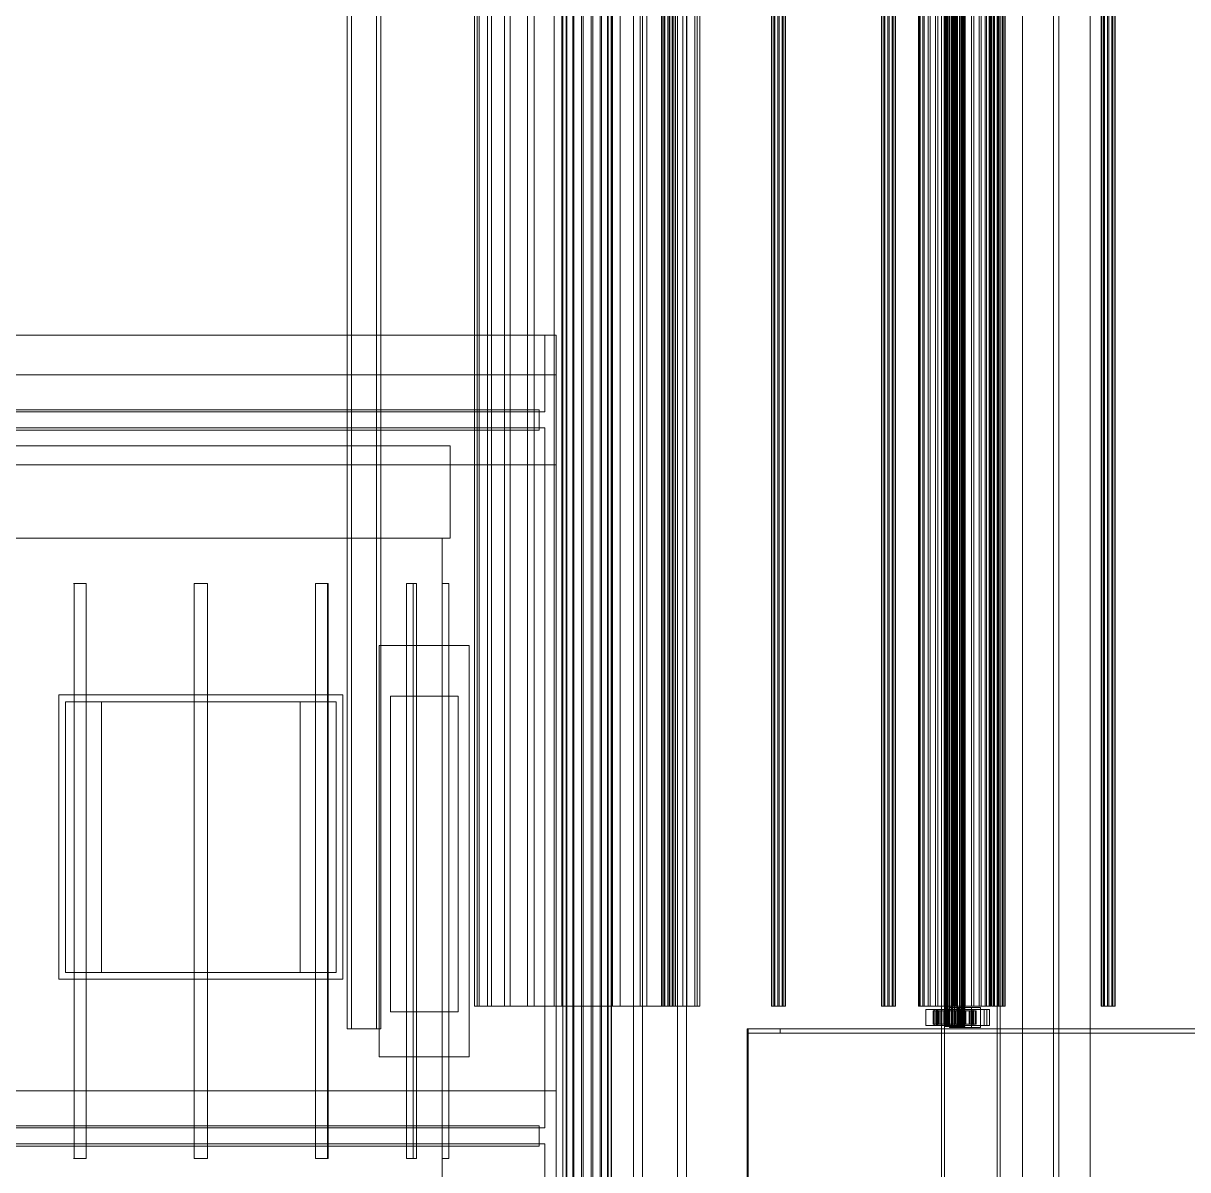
# Model space of a CAD drawing. Header units: millimetres. Extents: x -1970 to 59977, y -50268 to 6837.
# Drawn here: x 26941 to 27973, y -19395 to -18378 of the extents above; entities that cross this region are included whole.
import ezdxf

# ---------------------------------------------------------------- set-up
doc = ezdxf.new("R2010")
doc.units = ezdxf.units.MM
doc.layers.add('superior_briquetadora', color=7, linetype='Continuous', lineweight=0)
doc.layers.add('superior_C03', color=7, linetype='Continuous', lineweight=0)

msp = doc.modelspace()

# ---------------------------------------------------------------- linework, layer by layer
at = {"layer": 'superior_briquetadora'}
for p, q in [((27403.187, -18655), (26783.187, -18655)), ((27413.187, -18655), (26783.187, -18655)), ((27403.187, -18655), (27403.187, -18690)), ((27413.187, -18655), (27403.187, -18655)), ((27413.187, -18690), (27413.187, -18655)), ((27413.187, -18655), (27413.187, -19445)), ((27413.187, -18690), (26783.187, -18690)), ((27403.187, -18690), (26783.187, -18690)), ((27413.187, -18690), (27403.187, -18690)), ((27403.187, -18723), (27403.187, -18690)), ((27413.187, -18770), (27413.187, -18690)), ((27403.187, -18723), (26783.187, -18723)), ((26828.187, -18721), (27398.187, -18721)), ((27398.187, -18721), (27398.187, -18739)), ((27403.187, -18737), (26783.187, -18737)), ((26828.187, -18739), (27398.187, -18739)), ((27403.187, -18770), (27403.187, -18737)), ((26931.758, -18753), (26945.462, -18753)), ((26945.462, -18753), (26960.395, -18753)), ((26960.395, -18753), (26976.438, -18753)), ((26976.438, -18753), (26993.462, -18753)), ((26993.462, -18753), (27011.328, -18753)), ((27011.328, -18753), (27029.894, -18753)), ((27029.894, -18753), (27049.009, -18753)), ((27049.009, -18753), (27068.521, -18753)), ((27068.521, -18753), (27088.271, -18753)), ((27088.271, -18753), (27108.102, -18753)), ((27108.102, -18753), (27127.852, -18753)), ((27127.852, -18753), (27147.364, -18753)), ((27147.364, -18753), (27166.479, -18753)), ((27166.479, -18753), (27185.045, -18753)), ((27185.045, -18753), (27202.912, -18753)), ((27202.912, -18753), (27219.935, -18753)), ((27219.935, -18753), (27235.978, -18753)), ((27235.978, -18753), (27250.911, -18753)), ((27250.911, -18753), (27264.615, -18753)), ((27264.615, -18753), (27276.979, -18753)), ((27276.979, -18753), (27287.904, -18753)), ((27287.904, -18753), (27297.301, -18753)), ((27297.301, -18753), (27305.094, -18753)), ((27305.094, -18753), (27311.222, -18753)), ((27311.222, -18753), (27315.635, -18753)), ((27315.635, -18753), (27318.297, -18753)), ((27318.297, -18753), (27319.187, -18753)), ((27319.187, -18753), (27319.187, -18835)), ((27403.187, -18770), (26783.187, -18770)), ((27413.187, -18770), (26783.187, -18770)), ((27403.187, -18770), (27413.187, -18770)), ((27403.187, -18770), (27403.187, -19325)), ((27413.187, -19325), (27413.187, -18770)), ((26931.758, -18835), (26945.462, -18835)), ((26940.039, -18835), (26954.016, -18835)), ((26945.462, -18835), (26960.395, -18835)), ((26954.016, -18835), (26969.223, -18835)), ((26960.395, -18835), (26976.438, -18835)), ((26969.223, -18835), (26985.53, -18835)), ((26976.438, -18835), (26993.462, -18835)), ((26985.53, -18835), (27002.799, -18835)), ((26993.462, -18835), (27011.328, -18835)), ((27002.799, -18835), (27020.881, -18835)), ((27011.328, -18835), (27029.894, -18835)), ((27020.881, -18835), (27039.623, -18835)), ((27029.894, -18835), (27049.009, -18835)), ((27039.623, -18835), (27058.864, -18835)), ((27049.009, -18835), (27068.521, -18835)), ((27058.864, -18835), (27078.441, -18835)), ((27068.521, -18835), (27088.271, -18835)), ((27078.441, -18835), (27098.187, -18835)), ((27088.271, -18835), (27108.102, -18835)), ((27098.187, -18835), (27117.932, -18835)), ((27108.102, -18835), (27127.852, -18835)), ((27117.932, -18835), (27137.509, -18835)), ((27127.852, -18835), (27147.364, -18835)), ((27137.509, -18835), (27156.75, -18835)), ((27147.364, -18835), (27166.479, -18835)), ((27156.75, -18835), (27175.492, -18835)), ((27166.479, -18835), (27185.045, -18835)), ((27175.492, -18835), (27193.575, -18835)), ((27185.045, -18835), (27202.912, -18835)), ((27193.575, -18835), (27210.843, -18835)), ((27202.912, -18835), (27219.935, -18835)), ((27210.843, -18835), (27227.15, -18835)), ((27219.935, -18835), (27235.978, -18835)), ((27227.15, -18835), (27242.357, -18835)), ((27235.978, -18835), (27250.911, -18835)), ((27242.357, -18835), (27256.334, -18835)), ((27250.911, -18835), (27264.615, -18835)), ((27256.334, -18835), (27268.962, -18835)), ((27264.615, -18835), (27276.979, -18835)), ((27268.962, -18835), (27280.133, -18835)), ((27276.979, -18835), (27287.904, -18835)), ((27280.133, -18835), (27289.752, -18835)), ((27287.904, -18835), (27297.301, -18835)), ((27289.752, -18835), (27297.736, -18835)), ((27297.301, -18835), (27305.094, -18835)), ((27297.736, -18835), (27304.017, -18835)), ((27304.017, -18835), (27308.543, -18835)), ((27305.094, -18835), (27311.222, -18835)), ((27308.543, -18835), (27311.274, -18835)), ((27311.222, -18835), (27315.635, -18835)), ((27311.274, -18835), (27312.187, -18835)), ((27312.187, -18835), (27312.187, -18875)), ((27315.635, -18835), (27318.297, -18835)), ((27318.297, -18835), (27319.187, -18835)), ((26986.033, -18875), (26985.208, -18875)), ((26985.208, -18875), (26985.588, -18875)), ((26985.588, -18875), (26987.097, -18875)), ((26986.033, -18875), (26986.033, -19385)), ((26986.033, -18875), (26987.497, -18875)), ((26987.097, -18875), (26989.43, -18875)), ((26987.497, -18875), (26988.967, -18875)), ((26988.967, -18875), (26990.445, -18875)), ((26989.43, -18875), (26992.116, -18875)), ((26990.445, -18875), (26991.93, -18875)), ((26991.93, -18875), (26993.421, -18875)), ((26992.116, -18875), (26994.616, -18875)), ((26993.421, -18875), (26994.919, -18875)), ((26994.616, -18875), (26996.424, -18875)), ((26994.919, -18875), (26996.424, -18875)), ((26996.424, -19385), (26996.424, -18875)), ((27092.187, -18875), (27092.187, -19385)), ((27092.781, -18875), (27092.187, -18875)), ((27092.187, -18875), (27092.187, -18980)), ((27092.187, -18875), (27093.901, -18875)), ((27094.446, -18875), (27092.781, -18875)), ((27093.901, -18875), (27095.615, -18875)), ((27096.851, -18875), (27094.446, -18875)), ((27095.615, -18875), (27097.329, -18875)), ((27099.522, -18875), (27096.851, -18875)), ((27097.329, -18875), (27099.044, -18875)), ((27099.044, -18875), (27100.758, -18875)), ((27101.928, -18875), (27099.522, -18875)), ((27100.758, -18875), (27102.472, -18875)), ((27103.592, -18875), (27101.928, -18875)), ((27102.472, -18875), (27104.186, -18875)), ((27104.187, -18875), (27103.592, -18875)), ((27104.187, -18875), (27104.187, -19385)), ((27104.187, -18875), (27104.187, -18980)), ((27201.39, -18875), (27199.949, -18875)), ((27199.949, -19385), (27199.949, -18875)), ((27199.949, -18875), (27201.454, -18875)), ((27203.361, -18875), (27201.39, -18875)), ((27201.454, -18875), (27202.952, -18875)), ((27202.952, -18875), (27204.443, -18875)), ((27205.587, -18875), (27203.361, -18875)), ((27204.443, -18875), (27205.928, -18875)), ((27207.757, -18875), (27205.587, -18875)), ((27205.928, -18875), (27207.406, -18875)), ((27207.406, -18875), (27208.877, -18875)), ((27209.569, -18875), (27207.757, -18875)), ((27208.877, -18875), (27210.34, -18875)), ((27210.767, -18875), (27209.569, -18875)), ((27210.561, -18875), (27210.34, -18875)), ((27210.34, -19385), (27210.34, -18875)), ((27210.75, -18875), (27210.561, -18875)), ((27210.906, -18875), (27210.75, -18875)), ((27211.187, -18875), (27210.767, -18875)), ((27211.028, -18875), (27210.906, -18875)), ((27211.116, -18875), (27211.028, -18875)), ((27211.169, -18875), (27211.116, -18875)), ((27211.187, -18875), (27211.169, -18875)), ((27211.187, -18875), (27211.187, -19385)), ((27282.111, -18875), (27280.443, -18875)), ((27280.443, -19385), (27280.443, -18875)), ((27280.443, -18875), (27281.336, -18875)), ((27281.336, -18875), (27282.217, -18875)), ((27283.904, -18875), (27282.111, -18875)), ((27282.217, -18875), (27283.086, -18875)), ((27283.086, -18875), (27283.943, -18875)), ((27285.663, -18875), (27283.904, -18875)), ((27283.943, -18875), (27284.788, -18875)), ((27284.788, -18875), (27285.622, -18875)), ((27285.622, -18875), (27286.443, -18875)), ((27287.229, -18875), (27285.663, -18875)), ((27287.2, -18875), (27286.443, -18875)), ((27286.443, -19385), (27286.443, -18875)), ((27287.873, -18875), (27287.2, -18875)), ((27288.46, -18875), (27287.229, -18875)), ((27288.446, -18875), (27287.873, -18875)), ((27288.906, -18875), (27288.446, -18875)), ((27289.246, -18875), (27288.46, -18875)), ((27289.242, -18875), (27288.906, -18875)), ((27289.447, -18875), (27289.242, -18875)), ((27289.516, -18875), (27289.246, -18875)), ((27289.516, -18875), (27289.447, -18875)), ((27289.516, -18875), (27289.516, -19385)), ((27313.451, -18875), (27312.102, -18875)), ((27312.102, -19385), (27312.102, -18875)), ((27312.102, -18875), (27312.125, -18875)), ((27312.125, -18875), (27312.144, -18875)), ((27312.144, -18875), (27312.159, -18875)), ((27312.159, -18875), (27312.171, -18875)), ((27314.736, -18875), (27313.451, -18875)), ((27315.89, -18875), (27314.736, -18875)), ((27316.855, -18875), (27315.89, -18875)), ((27317.582, -18875), (27316.855, -18875)), ((27318.033, -18875), (27317.582, -18875)), ((27318.187, -18875), (27318.033, -18875)), ((27318.187, -18875), (27318.187, -19385)), ((27256.187, -18930), (27336.187, -18930)), ((27256.187, -18930), (27256.187, -19295)), ((27336.187, -18930), (27336.187, -19295)), ((26972.187, -18974), (26972.187, -19226)), ((27224.187, -18974), (26972.187, -18974)), ((27010.033, -18980), (26978.187, -18980)), ((26978.187, -18980), (26978.187, -19220)), ((26978.187, -18980), (27218.187, -18980)), ((27010.033, -18980), (27010.033, -19220)), ((27021.215, -18980), (27010.033, -18980)), ((27032.644, -18980), (27021.215, -18980)), ((27044.283, -18980), (27032.644, -18980)), ((27056.095, -18980), (27044.283, -18980)), ((27068.042, -18980), (27056.095, -18980)), ((27080.085, -18980), (27068.042, -18980)), ((27092.187, -18980), (27080.085, -18980)), ((27092.781, -18980), (27092.187, -18980)), ((27094.446, -18980), (27092.781, -18980)), ((27096.851, -18980), (27094.446, -18980)), ((27099.522, -18980), (27096.851, -18980)), ((27101.928, -18980), (27099.522, -18980)), ((27103.592, -18980), (27101.928, -18980)), ((27104.187, -18980), (27103.592, -18980)), ((27116.288, -18980), (27104.186, -18980)), ((27128.331, -18980), (27116.288, -18980)), ((27140.278, -18980), (27128.331, -18980)), ((27152.09, -18980), (27140.278, -18980)), ((27163.729, -18980), (27152.09, -18980)), ((27175.158, -18980), (27163.729, -18980)), ((27186.34, -18980), (27175.158, -18980)), ((27186.34, -19220), (27186.34, -18980)), ((27218.187, -18980), (27186.34, -18980)), ((27218.187, -18980), (27218.187, -19220)), ((27224.187, -18974), (27224.187, -19226)), ((27326.187, -18975), (27266.187, -18975)), ((27266.187, -18975), (27266.187, -19255)), ((27326.187, -19255), (27326.187, -18975)), ((27010.033, -19220), (26978.187, -19220)), ((26978.187, -19220), (27218.187, -19220)), ((27021.215, -19220), (27010.033, -19220)), ((27032.644, -19220), (27021.215, -19220)), ((27044.283, -19220), (27032.644, -19220)), ((27056.095, -19220), (27044.283, -19220)), ((27068.042, -19220), (27056.095, -19220)), ((27080.085, -19220), (27068.042, -19220)), ((27092.187, -19220), (27080.085, -19220)), ((27092.781, -19220), (27092.187, -19220)), ((27092.187, -19220), (27092.187, -19385)), ((27094.446, -19220), (27092.781, -19220)), ((27096.851, -19220), (27094.446, -19220)), ((27099.522, -19220), (27096.851, -19220)), ((27101.928, -19220), (27099.522, -19220)), ((27103.592, -19220), (27101.928, -19220)), ((27104.187, -19220), (27103.592, -19220)), ((27116.288, -19220), (27104.186, -19220)), ((27104.187, -19220), (27104.187, -19385)), ((27128.331, -19220), (27116.288, -19220)), ((27140.278, -19220), (27128.331, -19220)), ((27152.09, -19220), (27140.278, -19220)), ((27163.729, -19220), (27152.09, -19220)), ((27175.158, -19220), (27163.729, -19220)), ((27186.34, -19220), (27175.158, -19220)), ((27218.187, -19220), (27186.34, -19220)), ((27224.187, -19226), (26972.187, -19226)), ((27326.187, -19255), (27266.187, -19255)), ((27256.187, -19295), (27336.187, -19295)), ((27413.187, -19325), (26783.187, -19325)), ((27403.187, -19325), (26783.187, -19325)), ((27413.187, -19325), (27403.187, -19325)), ((27403.187, -19358), (27403.187, -19325)), ((27413.187, -19405), (27413.187, -19325)), ((27403.187, -19358), (26783.187, -19358)), ((26828.187, -19356), (27398.187, -19356)), ((27398.187, -19356), (27398.187, -19374)), ((27403.187, -19372), (26783.187, -19372)), ((26828.187, -19374), (27398.187, -19374)), ((27403.187, -19405), (27403.187, -19372)), ((26986.033, -19385), (26985.208, -19385)), ((26985.208, -19385), (26985.588, -19385)), ((26985.588, -19385), (26987.097, -19385)), ((26986.033, -19385), (26987.497, -19385)), ((26987.097, -19385), (26989.43, -19385)), ((26987.497, -19385), (26988.967, -19385)), ((26988.967, -19385), (26990.445, -19385)), ((26989.43, -19385), (26992.116, -19385)), ((26990.445, -19385), (26991.93, -19385)), ((26991.93, -19385), (26993.421, -19385)), ((26992.116, -19385), (26994.616, -19385)), ((26993.421, -19385), (26994.919, -19385)), ((26994.616, -19385), (26996.424, -19385)), ((26994.919, -19385), (26996.424, -19385)), ((27092.781, -19385), (27092.187, -19385)), ((27092.187, -19385), (27093.901, -19385)), ((27094.446, -19385), (27092.781, -19385)), ((27093.901, -19385), (27095.615, -19385)), ((27096.851, -19385), (27094.446, -19385)), ((27095.615, -19385), (27097.329, -19385)), ((27099.522, -19385), (27096.851, -19385)), ((27097.329, -19385), (27099.044, -19385)), ((27099.044, -19385), (27100.758, -19385)), ((27101.928, -19385), (27099.522, -19385)), ((27100.758, -19385), (27102.472, -19385)), ((27103.592, -19385), (27101.928, -19385)), ((27102.472, -19385), (27104.186, -19385)), ((27104.187, -19385), (27103.592, -19385)), ((27201.39, -19385), (27199.949, -19385)), ((27199.949, -19385), (27201.454, -19385)), ((27203.361, -19385), (27201.39, -19385)), ((27201.454, -19385), (27202.952, -19385)), ((27202.952, -19385), (27204.443, -19385)), ((27205.587, -19385), (27203.361, -19385)), ((27204.443, -19385), (27205.928, -19385)), ((27207.757, -19385), (27205.587, -19385)), ((27205.928, -19385), (27207.406, -19385)), ((27207.406, -19385), (27208.877, -19385)), ((27209.569, -19385), (27207.757, -19385)), ((27208.877, -19385), (27210.34, -19385)), ((27210.767, -19385), (27209.569, -19385)), ((27210.561, -19385), (27210.34, -19385)), ((27210.75, -19385), (27210.561, -19385)), ((27210.906, -19385), (27210.75, -19385)), ((27211.187, -19385), (27210.767, -19385)), ((27211.028, -19385), (27210.906, -19385)), ((27211.116, -19385), (27211.028, -19385)), ((27211.169, -19385), (27211.116, -19385)), ((27211.187, -19385), (27211.169, -19385)), ((27282.111, -19385), (27280.443, -19385)), ((27280.443, -19385), (27281.336, -19385)), ((27281.336, -19385), (27282.217, -19385)), ((27283.904, -19385), (27282.111, -19385)), ((27282.217, -19385), (27283.086, -19385)), ((27283.086, -19385), (27283.943, -19385)), ((27285.663, -19385), (27283.904, -19385)), ((27283.943, -19385), (27284.788, -19385)), ((27284.788, -19385), (27285.622, -19385)), ((27285.622, -19385), (27286.443, -19385)), ((27287.229, -19385), (27285.663, -19385)), ((27287.2, -19385), (27286.443, -19385)), ((27287.873, -19385), (27287.2, -19385)), ((27288.46, -19385), (27287.229, -19385)), ((27288.446, -19385), (27287.873, -19385)), ((27288.906, -19385), (27288.446, -19385)), ((27289.246, -19385), (27288.46, -19385)), ((27289.242, -19385), (27288.906, -19385)), ((27289.447, -19385), (27289.242, -19385)), ((27289.516, -19385), (27289.246, -19385)), ((27289.516, -19385), (27289.447, -19385)), ((27313.451, -19385), (27312.102, -19385)), ((27312.102, -19385), (27312.125, -19385)), ((27312.125, -19385), (27312.144, -19385)), ((27312.144, -19385), (27312.159, -19385)), ((27312.159, -19385), (27312.171, -19385)), ((27312.187, -19385), (27312.187, -19405)), ((27314.736, -19385), (27313.451, -19385)), ((27315.89, -19385), (27314.736, -19385)), ((27316.855, -19385), (27315.89, -19385)), ((27317.582, -19385), (27316.855, -19385)), ((27318.033, -19385), (27317.582, -19385)), ((27318.187, -19385), (27318.033, -19385))]:
    msp.add_line(p, q, dxfattribs=at)
at = {"layer": 'superior_C03'}
for p, q in [((27418.969, -16430), (27418.969, -19570)), ((27419.228, -16430), (27419.228, -19570)), ((27422.014, -16430), (27422.014, -19570)), ((27422.751, -16430), (27422.751, -19570)), ((27427.898, -16430), (27427.898, -19570)), ((27429.001, -16430), (27429.001, -19570)), ((27435.725, -16430), (27435.725, -19570)), ((27437.027, -16430), (27437.027, -19570)), ((27444.305, -16430), (27444.305, -19570)), ((27445.607, -16430), (27445.607, -19570)), ((27452.331, -16430), (27452.331, -19570)), ((27453.435, -16430), (27453.435, -19570)), ((27458.582, -16430), (27458.582, -19570)), ((27459.319, -16430), (27459.319, -19570)), ((27462.104, -19570), (27462.104, -16430)), ((27462.363, -16430), (27462.363, -19570)), ((27826.487, -16470), (27826.487, -19530)), ((27853.987, -16470), (27853.987, -19530)), ((27858.987, -19530), (27858.987, -16470)), ((27886.487, -19530), (27886.487, -16470)), ((27481.813, -16500), (27481.813, -19500)), ((27489.673, -19500), (27489.673, -16500)), ((27520.791, -19500), (27520.791, -16500)), ((27528.651, -16500), (27528.651, -19500)), ((27754.729, -16500), (27754.729, -19500)), ((27757.424, -19500), (27757.424, -16500)), ((27804.231, -19500), (27804.231, -16500)), ((27806.926, -16500), (27806.926, -19500)), ((27227.855, -19270), (27227.855, -16730)), ((27231.753, -16730), (27231.753, -19270)), ((27253.906, -16730), (27253.906, -19270)), ((27257.804, -19270), (27257.804, -16730)), ((27757.46, -19268), (27757.46, -16732)), ((27757.685, -19268), (27757.685, -16732)), ((27757.849, -19268), (27757.849, -16732)), ((27758.507, -19268), (27758.507, -16732)), ((27758.824, -19268), (27758.824, -16732)), ((27759.87, -19268), (27759.87, -16732)), ((27760.319, -19268), (27760.319, -16732)), ((27761.682, -19268), (27761.682, -16732)), ((27762.232, -19268), (27762.232, -16732)), ((27763.82, -19268), (27763.82, -16732)), ((27764.433, -19268), (27764.433, -16732)), ((27766.137, -19268), (27766.137, -16732)), ((27766.772, -19268), (27766.772, -16732)), ((27768.476, -19268), (27768.476, -16732)), ((27769.089, -19268), (27769.089, -16732)), ((27770.677, -19268), (27770.677, -16732)), ((27771.227, -19268), (27771.227, -16732)), ((27772.59, -19268), (27772.59, -16732)), ((27773.039, -19268), (27773.039, -16732)), ((27774.085, -19268), (27774.085, -16732)), ((27774.403, -19268), (27774.403, -16732)), ((27775.06, -19268), (27775.06, -16732)), ((27775.225, -16732), (27775.225, -19268)), ((27775.449, -19268), (27775.449, -16732)), ((27340.728, -16750), (27340.728, -19250)), ((27343.22, -16750), (27343.22, -19250)), ((27345.047, -16750), (27345.047, -19250)), ((27352.353, -16750), (27352.353, -19250)), ((27355.882, -16750), (27355.882, -19250)), ((27367.504, -16750), (27367.504, -19250)), ((27372.494, -16750), (27372.494, -19250)), ((27387.642, -16750), (27387.642, -19250)), ((27393.753, -16750), (27393.753, -19250)), ((27411.392, -16750), (27411.392, -19250)), ((27418.208, -16750), (27418.208, -19250)), ((27437.138, -16750), (27437.138, -19250)), ((27444.194, -16750), (27444.194, -19250)), ((27463.124, -16750), (27463.124, -19250)), ((27469.94, -16750), (27469.94, -19250)), ((27487.579, -16750), (27487.579, -19250)), ((27493.691, -16750), (27493.691, -19250)), ((27506.693, -16750), (27506.693, -19250)), ((27507.036, -16750), (27507.036, -19250)), ((27508.713, -16750), (27508.713, -19250)), ((27508.838, -16750), (27508.838, -19250)), ((27509.612, -16750), (27509.612, -19250)), ((27512.325, -16750), (27512.325, -19250)), ((27513.436, -16750), (27513.436, -19250)), ((27513.828, -16750), (27513.828, -19250)), ((27516.149, -16750), (27516.149, -19250)), ((27517.048, -16750), (27517.048, -19250)), ((27518.725, -16750), (27518.725, -19250)), ((27519.068, -19250), (27519.068, -16750)), ((27525.451, -16750), (27525.451, -19250)), ((27528.979, -16750), (27528.979, -19250)), ((27536.285, -16750), (27536.285, -19250)), ((27538.112, -19250), (27538.112, -16750)), ((27540.604, -16750), (27540.604, -19250)), ((27604.138, -16750), (27604.138, -19250)), ((27604.482, -16750), (27604.482, -19250)), ((27606.158, -16750), (27606.158, -19250)), ((27607.058, -16750), (27607.058, -19250)), ((27609.77, -16750), (27609.77, -19250)), ((27610.882, -16750), (27610.882, -19250)), ((27613.595, -16750), (27613.595, -19250)), ((27614.494, -16750), (27614.494, -19250)), ((27616.171, -16750), (27616.171, -19250)), ((27616.514, -19250), (27616.514, -16750)), ((27701.584, -16750), (27701.584, -19250)), ((27701.928, -16750), (27701.928, -19250)), ((27703.604, -16750), (27703.604, -19250)), ((27704.504, -16750), (27704.504, -19250)), ((27707.216, -16750), (27707.216, -19250)), ((27708.328, -16750), (27708.328, -19250)), ((27711.04, -16750), (27711.04, -19250)), ((27711.94, -16750), (27711.94, -19250)), ((27713.616, -16750), (27713.616, -19250)), ((27713.96, -19250), (27713.96, -16750)), ((27734.475, -19250), (27734.475, -16750)), ((27735.272, -19250), (27735.272, -16750)), ((27735.857, -19250), (27735.857, -16750)), ((27738.195, -19250), (27738.195, -16750)), ((27739.324, -19250), (27739.324, -16750)), ((27743.043, -19250), (27743.043, -16750)), ((27744.64, -19250), (27744.64, -16750)), ((27749.487, -19250), (27749.487, -16750)), ((27751.442, -19250), (27751.442, -16750)), ((27757.087, -19250), (27757.087, -16750)), ((27759.268, -19250), (27759.268, -16750)), ((27765.326, -19250), (27765.326, -16750)), ((27767.584, -19250), (27767.584, -16750)), ((27773.641, -19250), (27773.641, -16750)), ((27775.822, -19250), (27775.822, -16750)), ((27781.467, -19250), (27781.467, -16750)), ((27783.423, -19250), (27783.423, -16750)), ((27788.27, -19250), (27788.27, -16750)), ((27789.866, -19250), (27789.866, -16750)), ((27793.586, -19250), (27793.586, -16750)), ((27794.715, -19250), (27794.715, -16750)), ((27797.053, -19250), (27797.053, -16750)), ((27797.637, -16750), (27797.637, -19250)), ((27798.435, -19250), (27798.435, -16750)), ((27799.03, -16750), (27799.03, -19250)), ((27799.373, -16750), (27799.373, -19250)), ((27801.05, -16750), (27801.05, -19250)), ((27801.949, -16750), (27801.949, -19250)), ((27804.662, -16750), (27804.662, -19250)), ((27805.773, -16750), (27805.773, -19250)), ((27808.486, -16750), (27808.486, -19250)), ((27809.385, -16750), (27809.385, -19250)), ((27811.062, -16750), (27811.062, -19250)), ((27811.405, -19250), (27811.405, -16750)), ((27896.475, -16750), (27896.475, -19250)), ((27896.819, -16750), (27896.819, -19250)), ((27898.495, -16750), (27898.495, -19250)), ((27899.395, -16750), (27899.395, -19250)), ((27902.107, -16750), (27902.107, -19250)), ((27903.219, -16750), (27903.219, -19250)), ((27905.932, -16750), (27905.932, -19250)), ((27906.831, -16750), (27906.831, -19250)), ((27908.507, -16750), (27908.507, -19250)), ((27908.851, -19250), (27908.851, -16750)), ((27345.047, -19250), (27340.728, -19250)), ((27340.728, -19250), (27343.22, -19250)), ((27343.22, -19250), (27352.353, -19250)), ((27355.882, -19250), (27345.047, -19250)), ((27352.353, -19250), (27367.504, -19250)), ((27372.494, -19250), (27355.882, -19250)), ((27367.504, -19250), (27387.642, -19250)), ((27393.753, -19250), (27372.494, -19250)), ((27387.642, -19250), (27411.392, -19250)), ((27418.208, -19250), (27393.753, -19250)), ((27411.392, -19250), (27437.138, -19250)), ((27444.194, -19250), (27418.208, -19250)), ((27437.138, -19250), (27463.124, -19250)), ((27469.94, -19250), (27444.194, -19250)), ((27463.124, -19250), (27487.579, -19250)), ((27493.691, -19250), (27469.94, -19250)), ((27487.579, -19250), (27508.838, -19250)), ((27513.828, -19250), (27493.691, -19250)), ((27507.036, -19250), (27506.693, -19250)), ((27506.693, -19250), (27508.713, -19250)), ((27509.612, -19250), (27507.036, -19250)), ((27508.713, -19250), (27512.325, -19250)), ((27508.838, -19250), (27525.451, -19250)), ((27513.436, -19250), (27509.612, -19250)), ((27512.325, -19250), (27516.149, -19250)), ((27517.048, -19250), (27513.436, -19250)), ((27528.979, -19250), (27513.828, -19250)), ((27516.149, -19250), (27518.725, -19250)), ((27519.068, -19250), (27517.048, -19250)), ((27518.725, -19250), (27519.068, -19250)), ((27525.451, -19250), (27536.285, -19250)), ((27538.112, -19250), (27528.979, -19250)), ((27536.285, -19250), (27540.604, -19250)), ((27540.604, -19250), (27538.112, -19250)), ((27604.482, -19250), (27604.138, -19250)), ((27604.138, -19250), (27606.158, -19250)), ((27607.058, -19250), (27604.482, -19250)), ((27606.158, -19250), (27609.77, -19250)), ((27610.882, -19250), (27607.058, -19250)), ((27609.77, -19250), (27613.595, -19250)), ((27614.494, -19250), (27610.882, -19250)), ((27613.595, -19250), (27616.171, -19250)), ((27616.514, -19250), (27614.494, -19250)), ((27616.171, -19250), (27616.514, -19250)), ((27701.928, -19250), (27701.584, -19250)), ((27701.584, -19250), (27703.604, -19250)), ((27704.504, -19250), (27701.928, -19250)), ((27703.604, -19250), (27707.216, -19250)), ((27708.328, -19250), (27704.504, -19250)), ((27707.216, -19250), (27711.04, -19250)), ((27711.94, -19250), (27708.328, -19250)), ((27711.04, -19250), (27713.616, -19250)), ((27713.96, -19250), (27711.94, -19250)), ((27713.616, -19250), (27713.96, -19250)), ((27735.272, -19250), (27734.475, -19250)), ((27734.475, -19250), (27735.857, -19250)), ((27738.195, -19250), (27735.272, -19250)), ((27735.857, -19250), (27739.324, -19250)), ((27743.043, -19250), (27738.195, -19250)), ((27739.324, -19250), (27744.64, -19250)), ((27749.487, -19250), (27743.043, -19250)), ((27744.64, -19250), (27751.442, -19250)), ((27757.087, -19250), (27749.487, -19250)), ((27751.442, -19250), (27759.268, -19250)), ((27765.326, -19250), (27757.087, -19250)), ((27759.268, -19250), (27767.584, -19250)), ((27781.365, -19251), (27761.875, -19251)), ((27761.875, -19251), (27761.875, -19269)), ((27769.96, -19251), (27761.875, -19251)), ((27773.641, -19250), (27765.326, -19250)), ((27767.584, -19250), (27775.822, -19250)), ((27769.96, -19269), (27769.96, -19251)), ((27769.96, -19251), (27789.449, -19251)), ((27781.467, -19250), (27773.641, -19250)), ((27775.822, -19250), (27783.423, -19250)), ((27781.365, -19269), (27781.365, -19251)), ((27781.365, -19251), (27789.449, -19251)), ((27788.27, -19250), (27781.467, -19250)), ((27783.423, -19250), (27789.866, -19250)), ((27793.586, -19250), (27788.27, -19250)), ((27789.449, -19251), (27789.449, -19269)), ((27789.866, -19250), (27794.715, -19250)), ((27797.053, -19250), (27793.586, -19250)), ((27794.715, -19250), (27797.637, -19250)), ((27798.435, -19250), (27797.053, -19250)), ((27797.637, -19250), (27798.435, -19250)), ((27799.373, -19250), (27799.03, -19250)), ((27799.03, -19250), (27801.05, -19250)), ((27801.949, -19250), (27799.373, -19250)), ((27801.05, -19250), (27804.662, -19250)), ((27805.773, -19250), (27801.949, -19250)), ((27804.662, -19250), (27808.486, -19250)), ((27809.385, -19250), (27805.773, -19250)), ((27808.486, -19250), (27811.062, -19250)), ((27811.405, -19250), (27809.385, -19250)), ((27811.062, -19250), (27811.405, -19250)), ((27896.819, -19250), (27896.475, -19250)), ((27896.475, -19250), (27898.495, -19250)), ((27899.395, -19250), (27896.819, -19250)), ((27898.495, -19250), (27902.107, -19250)), ((27903.219, -19250), (27899.395, -19250)), ((27902.107, -19250), (27905.932, -19250)), ((27906.831, -19250), (27903.219, -19250)), ((27905.932, -19250), (27908.507, -19250)), ((27908.851, -19250), (27906.831, -19250)), ((27908.507, -19250), (27908.851, -19250)), ((27750.57, -19253), (27740.826, -19253)), ((27740.826, -19253), (27740.826, -19267)), ((27751.606, -19253), (27740.826, -19253)), ((27748.287, -19254), (27747.467, -19254)), ((27747.467, -19254), (27757.46, -19254)), ((27747.467, -19266), (27747.467, -19254)), ((27747.467, -19254), (27747.94, -19254)), ((27747.94, -19254), (27757.685, -19254)), ((27747.94, -19266), (27747.94, -19254)), ((27747.94, -19254), (27749.675, -19254)), ((27795.007, -19253), (27748.233, -19253)), ((27748.233, -19253), (27748.233, -19267)), ((27750.479, -19253), (27748.233, -19253)), ((27750.346, -19254), (27748.287, -19254)), ((27748.287, -19254), (27757.849, -19254)), ((27748.287, -19266), (27748.287, -19254)), ((27749.675, -19254), (27758.507, -19254)), ((27749.675, -19266), (27749.675, -19254)), ((27749.675, -19254), (27752.554, -19254)), ((27753.502, -19254), (27750.346, -19254)), ((27750.346, -19254), (27758.824, -19254)), ((27750.346, -19266), (27750.346, -19254)), ((27750.479, -19267), (27750.479, -19253)), ((27750.479, -19253), (27797.253, -19253)), ((27750.57, -19267), (27750.57, -19253)), ((27750.57, -19253), (27761.35, -19253)), ((27751.606, -19267), (27751.606, -19253)), ((27751.606, -19253), (27761.35, -19253)), ((27752.554, -19254), (27759.87, -19254)), ((27752.554, -19266), (27752.554, -19254)), ((27752.554, -19254), (27756.38, -19254)), ((27757.541, -19254), (27753.502, -19254)), ((27753.502, -19254), (27760.319, -19254)), ((27753.502, -19266), (27753.502, -19254)), ((27756.38, -19254), (27761.682, -19254)), ((27756.38, -19266), (27756.38, -19254)), ((27756.38, -19254), (27760.893, -19254)), ((27757.46, -19254), (27757.849, -19254)), ((27757.46, -19254), (27757.46, -19266)), ((27757.685, -19254), (27757.46, -19254)), ((27762.188, -19254), (27757.541, -19254)), ((27757.541, -19254), (27762.232, -19254)), ((27757.541, -19266), (27757.541, -19254)), ((27757.685, -19254), (27757.685, -19266)), ((27758.507, -19254), (27757.685, -19254)), ((27757.849, -19254), (27758.824, -19254)), ((27757.849, -19254), (27757.849, -19266)), ((27758.507, -19254), (27758.507, -19266)), ((27759.87, -19254), (27758.507, -19254)), ((27758.824, -19254), (27760.319, -19254)), ((27758.824, -19254), (27758.824, -19266)), ((27759.87, -19254), (27759.87, -19266)), ((27761.682, -19254), (27759.87, -19254)), ((27760.319, -19254), (27762.232, -19254)), ((27760.319, -19254), (27760.319, -19266)), ((27760.893, -19254), (27763.82, -19254)), ((27760.893, -19266), (27760.893, -19254)), ((27760.893, -19254), (27765.784, -19254)), ((27761.35, -19253), (27761.35, -19267)), ((27761.682, -19254), (27761.682, -19266)), ((27763.82, -19254), (27761.682, -19254)), ((27767.125, -19254), (27762.188, -19254)), ((27762.188, -19254), (27764.433, -19254)), ((27762.188, -19266), (27762.188, -19254)), ((27762.232, -19254), (27764.433, -19254)), ((27762.232, -19254), (27762.232, -19266)), ((27763.82, -19254), (27763.82, -19266)), ((27766.137, -19254), (27763.82, -19254)), ((27764.433, -19254), (27766.772, -19254)), ((27764.433, -19254), (27764.433, -19266)), ((27765.784, -19254), (27766.137, -19254)), ((27765.784, -19266), (27765.784, -19254)), ((27765.784, -19254), (27770.722, -19254)), ((27766.137, -19254), (27766.137, -19266)), ((27768.476, -19254), (27766.137, -19254)), ((27767.125, -19254), (27766.772, -19254)), ((27766.772, -19254), (27769.089, -19254)), ((27766.772, -19254), (27766.772, -19266)), ((27772.017, -19254), (27767.125, -19254)), ((27767.125, -19266), (27767.125, -19254)), ((27770.722, -19254), (27768.476, -19254)), ((27768.476, -19254), (27768.476, -19266)), ((27770.677, -19254), (27768.476, -19254)), ((27772.017, -19254), (27769.089, -19254)), ((27769.089, -19254), (27771.227, -19254)), ((27769.089, -19254), (27769.089, -19266)), ((27775.368, -19254), (27770.677, -19254)), ((27770.677, -19254), (27770.677, -19266)), ((27772.59, -19254), (27770.677, -19254)), ((27770.722, -19266), (27770.722, -19254)), ((27770.722, -19254), (27775.368, -19254)), ((27776.529, -19254), (27771.227, -19254)), ((27771.227, -19254), (27773.039, -19254)), ((27771.227, -19254), (27771.227, -19266)), ((27781.753, -19253), (27772.008, -19253)), ((27772.008, -19253), (27772.008, -19267)), ((27782.788, -19253), (27772.008, -19253)), ((27776.529, -19254), (27772.017, -19254)), ((27772.017, -19266), (27772.017, -19254)), ((27779.407, -19254), (27772.59, -19254)), ((27772.59, -19254), (27772.59, -19266)), ((27774.085, -19254), (27772.59, -19254)), ((27780.355, -19254), (27773.039, -19254)), ((27773.039, -19254), (27774.403, -19254)), ((27773.039, -19254), (27773.039, -19266)), ((27782.564, -19254), (27774.085, -19254)), ((27774.085, -19254), (27774.085, -19266)), ((27775.06, -19254), (27774.085, -19254)), ((27783.234, -19254), (27774.403, -19254)), ((27774.403, -19254), (27775.225, -19254)), ((27774.403, -19254), (27774.403, -19266)), ((27784.622, -19254), (27775.06, -19254)), ((27775.06, -19254), (27775.06, -19266)), ((27775.449, -19254), (27775.06, -19254)), ((27775.225, -19254), (27784.969, -19254)), ((27775.225, -19266), (27775.225, -19254)), ((27775.225, -19254), (27775.449, -19254)), ((27775.368, -19266), (27775.368, -19254)), ((27775.368, -19254), (27779.407, -19254)), ((27785.443, -19254), (27775.449, -19254)), ((27775.449, -19254), (27775.449, -19266)), ((27780.355, -19254), (27776.529, -19254)), ((27776.529, -19266), (27776.529, -19254)), ((27779.407, -19266), (27779.407, -19254)), ((27779.407, -19254), (27782.564, -19254)), ((27783.234, -19254), (27780.355, -19254)), ((27780.355, -19266), (27780.355, -19254)), ((27781.753, -19267), (27781.753, -19253)), ((27781.753, -19253), (27792.533, -19253)), ((27782.564, -19266), (27782.564, -19254)), ((27782.564, -19254), (27784.622, -19254)), ((27782.788, -19267), (27782.788, -19253)), ((27782.788, -19253), (27792.533, -19253)), ((27784.969, -19254), (27783.234, -19254)), ((27783.234, -19266), (27783.234, -19254)), ((27784.622, -19266), (27784.622, -19254)), ((27784.622, -19254), (27785.443, -19254)), ((27784.969, -19254), (27784.969, -19266)), ((27785.443, -19254), (27784.969, -19254)), ((27785.443, -19266), (27785.443, -19254)), ((27792.533, -19253), (27792.533, -19267)), ((27795.007, -19267), (27795.007, -19253)), ((27795.007, -19253), (27797.253, -19253)), ((27797.253, -19253), (27797.253, -19267)), ((27253.906, -19270), (27227.855, -19270)), ((27227.855, -19270), (27231.753, -19270)), ((27231.753, -19270), (27257.804, -19270)), ((27257.804, -19270), (27253.906, -19270)), ((38691.362, -19270), (27582.557, -19270)), ((27582.557, -19270), (27611.752, -19270)), ((27582.557, -19274), (27582.557, -19270)), ((27582.557, -19270), (27582.557, -19500)), ((27583.456, -19270), (27582.557, -19270)), ((27583.456, -19500), (27583.456, -19270)), ((27583.456, -19270), (38692.26, -19270)), ((27611.752, -19270), (38720.557, -19270)), ((27611.752, -19270), (27611.752, -19274)), ((27740.826, -19267), (27750.57, -19267)), ((27740.826, -19267), (27751.606, -19267)), ((27757.46, -19266), (27747.467, -19266)), ((27747.467, -19266), (27748.287, -19266)), ((27747.94, -19266), (27747.467, -19266)), ((27757.685, -19266), (27747.94, -19266)), ((27749.675, -19266), (27747.94, -19266)), ((27748.233, -19267), (27795.007, -19267)), ((27748.233, -19267), (27750.479, -19267)), ((27757.849, -19266), (27748.287, -19266)), ((27748.287, -19266), (27750.346, -19266)), ((27758.507, -19266), (27749.675, -19266)), ((27752.554, -19266), (27749.675, -19266)), ((27758.824, -19266), (27750.346, -19266)), ((27750.346, -19266), (27753.502, -19266)), ((27797.253, -19267), (27750.479, -19267)), ((27761.35, -19267), (27750.57, -19267)), ((27761.35, -19267), (27751.606, -19267)), ((27759.87, -19266), (27752.554, -19266)), ((27756.38, -19266), (27752.554, -19266)), ((27760.319, -19266), (27753.502, -19266)), ((27753.502, -19266), (27757.541, -19266)), ((27761.682, -19266), (27756.38, -19266)), ((27760.893, -19266), (27756.38, -19266)), ((27757.849, -19266), (27757.46, -19266)), ((27757.46, -19266), (27757.685, -19266)), ((27757.685, -19268), (27757.46, -19268)), ((27757.46, -19268), (27757.849, -19268)), ((27762.232, -19266), (27757.541, -19266)), ((27757.541, -19266), (27762.188, -19266)), ((27757.685, -19266), (27758.507, -19266)), ((27758.507, -19268), (27757.685, -19268)), ((27758.824, -19266), (27757.849, -19266)), ((27757.849, -19268), (27758.824, -19268)), ((27758.507, -19266), (27759.87, -19266)), ((27759.87, -19268), (27758.507, -19268)), ((27760.319, -19266), (27758.824, -19266)), ((27758.824, -19268), (27760.319, -19268)), ((27759.87, -19266), (27761.682, -19266)), ((27761.682, -19268), (27759.87, -19268)), ((27762.232, -19266), (27760.319, -19266)), ((27760.319, -19268), (27762.232, -19268)), ((27763.82, -19266), (27760.893, -19266)), ((27765.784, -19266), (27760.893, -19266)), ((27761.682, -19266), (27763.82, -19266)), ((27763.82, -19268), (27761.682, -19268)), ((27761.875, -19269), (27781.365, -19269)), ((27769.96, -19269), (27761.875, -19269)), ((27764.433, -19266), (27762.188, -19266)), ((27762.188, -19266), (27767.125, -19266)), ((27764.433, -19266), (27762.232, -19266)), ((27762.232, -19268), (27764.433, -19268)), ((27763.82, -19266), (27766.137, -19266)), ((27766.137, -19268), (27763.82, -19268)), ((27766.772, -19266), (27764.433, -19266)), ((27764.433, -19268), (27766.772, -19268)), ((27766.137, -19266), (27765.784, -19266)), ((27770.722, -19266), (27765.784, -19266)), ((27766.137, -19266), (27768.476, -19266)), ((27768.476, -19268), (27766.137, -19268)), ((27769.089, -19266), (27766.772, -19266)), ((27766.772, -19266), (27767.125, -19266)), ((27766.772, -19268), (27769.089, -19268)), ((27767.125, -19266), (27772.017, -19266)), ((27768.476, -19266), (27770.722, -19266)), ((27768.476, -19266), (27770.677, -19266)), ((27770.677, -19268), (27768.476, -19268)), ((27771.227, -19266), (27769.089, -19266)), ((27769.089, -19266), (27772.017, -19266)), ((27769.089, -19268), (27771.227, -19268)), ((27789.449, -19269), (27769.96, -19269)), ((27770.677, -19266), (27775.368, -19266)), ((27770.677, -19266), (27772.59, -19266)), ((27772.59, -19268), (27770.677, -19268)), ((27775.368, -19266), (27770.722, -19266)), ((27773.039, -19266), (27771.227, -19266)), ((27771.227, -19266), (27776.529, -19266)), ((27771.227, -19268), (27773.039, -19268)), ((27772.008, -19267), (27781.753, -19267)), ((27772.008, -19267), (27782.788, -19267)), ((27772.017, -19266), (27776.529, -19266)), ((27772.59, -19266), (27779.407, -19266)), ((27772.59, -19266), (27774.085, -19266)), ((27774.085, -19268), (27772.59, -19268)), ((27774.403, -19266), (27773.039, -19266)), ((27773.039, -19266), (27780.355, -19266)), ((27773.039, -19268), (27774.403, -19268)), ((27774.085, -19266), (27782.564, -19266)), ((27774.085, -19266), (27775.06, -19266)), ((27775.06, -19268), (27774.085, -19268)), ((27775.225, -19266), (27774.403, -19266)), ((27774.403, -19266), (27783.234, -19266)), ((27774.403, -19268), (27775.225, -19268)), ((27775.06, -19266), (27784.622, -19266)), ((27775.06, -19266), (27775.449, -19266)), ((27775.449, -19268), (27775.06, -19268)), ((27784.969, -19266), (27775.225, -19266)), ((27775.449, -19266), (27775.225, -19266)), ((27775.225, -19268), (27775.449, -19268)), ((27779.407, -19266), (27775.368, -19266)), ((27775.449, -19266), (27785.443, -19266)), ((27776.529, -19266), (27780.355, -19266)), ((27782.564, -19266), (27779.407, -19266)), ((27780.355, -19266), (27783.234, -19266)), ((27789.449, -19269), (27781.365, -19269)), ((27792.533, -19267), (27781.753, -19267)), ((27784.622, -19266), (27782.564, -19266)), ((27792.533, -19267), (27782.788, -19267)), ((27783.234, -19266), (27784.969, -19266)), ((27785.443, -19266), (27784.622, -19266)), ((27784.969, -19266), (27785.443, -19266)), ((27797.253, -19267), (27795.007, -19267)), ((27582.557, -19274), (38691.362, -19274)), ((27611.752, -19274), (27582.557, -19274)), ((38720.557, -19274), (27611.752, -19274))]:
    msp.add_line(p, q, dxfattribs=at)

doc.saveas('drawing.dxf')
